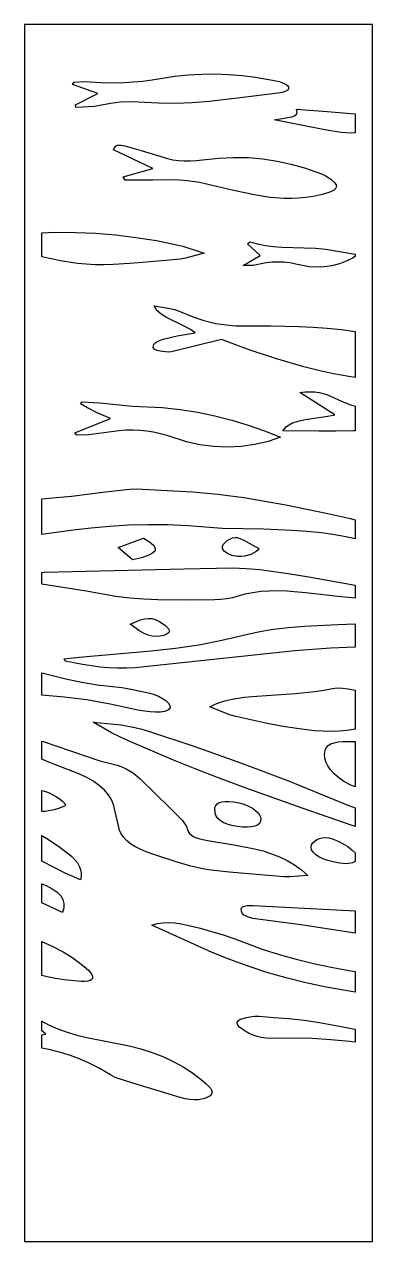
# Model space of a CAD drawing. Extents: x 0 to 400, y 0 to 1400.
import ezdxf

# ---------------------------------------------------------------- set-up
doc = ezdxf.new("R2010")
doc.units = 0
doc.layers.add('CUT', color=1, linetype='Continuous')
doc.layers.add('OUTLINE', color=7, linetype='Continuous')

msp = doc.modelspace()

# ---------------------------------------------------------------- linework, layer by layer
at = {"layer": 'CUT'}
for points in [[(122.48, 1311.07), (110.52, 1310.51), (98.76, 1308.92), (80.6, 1305.33), (59.26, 1304.36), (58.55, 1307.47), (84.51, 1320.5), (55.36, 1330.96), (57.04, 1333.68), (69.01, 1334.25), (93.77, 1332.89), (114.75, 1333.09), (135.93, 1334.75), (146.64, 1336.15), (172.82, 1340.33), (188.22, 1341.95), (203.67, 1342.81), (219.14, 1342.95), (234.63, 1342.38), (250.11, 1341.13), (265.59, 1339.22), (285.07, 1335.92), (292.88, 1334.09), (299.98, 1331.25), (302.33, 1329.48), (303.45, 1327.69), (303.36, 1325.94), (302.06, 1324.31), (299.57, 1322.87), (295.91, 1321.7), (291.09, 1320.86), (251.36, 1315.77), (212.23, 1311.28), (192.8, 1309.77), (173.43, 1309), (154.08, 1309.17)], [(286.86, 1290.19), (307.02, 1293.45), (310.4, 1294.73), (312.61, 1296.54), (313.39, 1299.04), (312.48, 1302.42), (347.9, 1299.76), (380, 1296.96), (380, 1275.08), (375.55, 1274.85), (363.97, 1275.72), (345.02, 1278.77)], [(306.66, 1199.86), (298.45, 1199.89), (282.26, 1201.04), (266.4, 1203.48), (240.25, 1208.85), (201.33, 1217.93), (187.4, 1220.06), (173.09, 1221.13), (147.58, 1220.75), (115.78, 1220.74), (113.56, 1224.45), (147.49, 1234.35), (102.34, 1255.82), (103.07, 1257.7), (105.43, 1260.21), (107.01, 1260.88), (110.88, 1261.21), (115.54, 1260.34), (134.24, 1255.1), (164.47, 1245.53), (170.68, 1244.26), (177.06, 1243.4), (183.66, 1242.96), (190.53, 1242.95), (197.73, 1243.39), (223.01, 1246.28), (240.34, 1247.05), (257.3, 1246.68), (273.91, 1245.23), (290.18, 1242.75), (306.11, 1239.32), (321.72, 1235), (341.37, 1228.13), (345.3, 1226.17), (352.01, 1221.96), (356.36, 1218.16), (358.32, 1214.74), (357.87, 1211.66), (354.98, 1208.91), (349.66, 1206.43), (341.9, 1204.21), (331.71, 1202.19), (323.29, 1200.99), (314.94, 1200.22)], [(58.54, 1160.72), (81.69, 1159.71), (104.91, 1157.78), (128.2, 1154.95), (151.58, 1151.22), (175.04, 1146.61), (181.95, 1144.85), (206.62, 1136.74), (185.13, 1130.97), (179.22, 1130.02), (140.43, 1126.45), (121.19, 1124.97), (102.05, 1123.77), (91.56, 1123.44), (81.23, 1123.57), (71.04, 1124.12), (61, 1125.05), (41.37, 1127.94), (20, 1132.48), (20, 1160.25), (35.47, 1160.82)], [(311.8, 1124.32), (304.74, 1125.56), (297.85, 1126.31), (291.1, 1126.57), (284.43, 1126.36), (277.82, 1125.68), (262.67, 1122.64), (251.23, 1122.5), (270.72, 1134.09), (256.28, 1147.7), (258.86, 1149.8), (267.79, 1147.42), (276.93, 1145.74), (286.25, 1144.62), (295.71, 1143.91), (334.38, 1142.44), (346.39, 1141.25), (380, 1135.53), (380, 1133.19), (376.84, 1130.99), (369.77, 1127.47), (361.79, 1124.6), (353.22, 1122.46), (344.37, 1121.12), (335.53, 1120.64), (327.01, 1121.11)], [(355.04, 998.18), (337.86, 1001.99), (321.08, 1006.21), (288.54, 1015.66), (257.12, 1026.17), (226.55, 1037.36), (169.06, 1023.4), (165.22, 1023.15), (156.11, 1024.06), (152.02, 1025.07), (149.23, 1026.41), (148.12, 1028.23), (148.23, 1030.5), (149.36, 1032.76), (151.3, 1034.55), (155.09, 1036.43), (159.58, 1038.02), (175.65, 1041.89), (196.01, 1045.32), (190.78, 1049.21), (184.43, 1052.69), (163.39, 1062.67), (157.26, 1066.54), (152.31, 1071.03), (149.01, 1076.35), (167.59, 1073.14), (172.4, 1071.94), (177.73, 1070.12), (192.88, 1063.83), (206.07, 1059.26), (220.1, 1055.91), (235.1, 1053.86), (243, 1053.35), (283, 1053.13), (315.25, 1052.46), (331.52, 1051.7), (347.88, 1050.53), (364.32, 1048.88), (380, 1046.77), (380, 993.67), (372.65, 994.83)], [(322.69, 977.23), (328.46, 977.47), (333.77, 977.24), (338.65, 976.6), (347.24, 974.35), (364.32, 966.55), (374.77, 962.48), (380, 960.79), (380, 932.57), (377.9, 932.6), (358.22, 932.24), (338.28, 932.27), (296.93, 932.64), (301.25, 937.67), (307.23, 941.27), (314.49, 943.76), (322.65, 945.48), (348.6, 949.2), (356.41, 951.06), (316.45, 976.48)], [(201.57, 916.37), (186.29, 919.7), (163.96, 927.04), (156.21, 929.24), (148.42, 930.98), (140.58, 932.24), (132.66, 933.02), (124.66, 933.3), (116.57, 933.1), (108.36, 932.39), (74.22, 928.07), (60.35, 927.58), (57.94, 930.17), (98.78, 946.58), (83.56, 953.08), (71.64, 959.34), (64.59, 963.62), (66.49, 965.98), (86.58, 964.82), (124.3, 960.87), (158.2, 959.19), (178.92, 957.09), (199.12, 953.98), (218.86, 949.91), (238.18, 944.94), (257.15, 939.13), (275.82, 932.54), (294.26, 925.25), (279.89, 920.28), (264.76, 916.72), (249.12, 914.56), (233.22, 913.79), (217.29, 914.4)], [(164.51, 824.24), (141.72, 824.43), (119.53, 823.86), (97.91, 822.59), (76.81, 820.69), (56.19, 818.21), (20, 813.13), (20, 854.41), (53.98, 857.45), (93.08, 862.24), (120.89, 865.28), (128.33, 865.69), (135.83, 865.58), (193, 862.24), (222.21, 859.68), (237, 857.93), (251.92, 855.76), (300.13, 847.36), (348.44, 837.47), (372.64, 831.89), (380, 830.06), (380, 808.27), (367.26, 811.07), (354.31, 813.3), (341.17, 815.04), (324.35, 816.61), (307.61, 817.71), (274.5, 819.25), (227.51, 820.31), (187.96, 823.23)], [(148.24, 801.11), (150.37, 797.68), (150.08, 794.56), (147.35, 791.7), (142.15, 789.04), (134.48, 786.51), (124.36, 784.05), (107.8, 798.34), (136.82, 809.17), (143.71, 804.92)], [(245.08, 788.04), (238.39, 789.25), (233.24, 791.3), (229.62, 794.05), (227.52, 797.36), (227.44, 799.44), (228.51, 801.73), (233.05, 806.22), (239.07, 809.39), (241.99, 810.02), (244.5, 809.76), (251.12, 807.07), (269.21, 797.32), (268.03, 795.34), (266.02, 793.47), (260.09, 790.3), (252.7, 788.32), (248.84, 787.93)], [(363.88, 741.78), (322.92, 746.23), (301.42, 748.02), (291.13, 748.34), (281.17, 748.2), (271.55, 747.56), (262.29, 746.36), (253.4, 744.54), (239, 740.4), (232.39, 739.18), (225.36, 738.41), (218.22, 738.09), (185.61, 737.73), (153.31, 738.08), (137.2, 738.84), (121.08, 740.14), (104.93, 742.11), (70.8, 748.12), (20, 756.29), (20, 769.76), (22.97, 770.05), (183.05, 773.92), (239.4, 774.77), (254.72, 774.36), (270.6, 772.97), (302.82, 768.58), (326.71, 764.72), (380, 755.1), (380, 740.23)], [(121.58, 710.22), (133.21, 715.07), (137.96, 716.33), (142.25, 716.8), (146.28, 716.5), (150.24, 715.43), (154.34, 713.61), (162.01, 708.73), (165.88, 704.6), (166.49, 702.78), (166.21, 701.13), (165.04, 699.66), (162.99, 698.37), (160.05, 697.29), (155.6, 696.31), (151.22, 696.01), (146.82, 696.42), (142.32, 697.58), (137.63, 699.51), (132.66, 702.24)], [(145.76, 679.55), (173.48, 682.5), (200.53, 686.49), (226.87, 691.57), (268.65, 701.5), (285.66, 704.33), (303.4, 706.41), (321.76, 707.91), (359.94, 709.75), (380, 710.4), (380, 683.89), (351.51, 682.64), (310.77, 679.4), (127.32, 660.11), (117.28, 659.42), (107.21, 659.37), (97.13, 659.88), (87.05, 660.84), (66.92, 663.77), (46.91, 667.44), (45.54, 670.12), (62.96, 672.16)], [(160.89, 609.63), (156.3, 609.02), (150.56, 608.91), (144.52, 609.24), (132.11, 610.94), (98.63, 618.34), (71.81, 622.95), (45.63, 626.24), (20, 628.36), (20, 654.1), (49.1, 647.06), (66.12, 643.33), (83.47, 640.3), (111.88, 637.22), (122.61, 635.46), (144.1, 630.83), (149.2, 629.3), (154.2, 627.21), (158.71, 624.76), (162.33, 622.19), (165.37, 619.2), (167.05, 616.52), (167.42, 614.19), (166.49, 612.24), (164.3, 610.71)], [(218.99, 618.04), (225.31, 620.46), (231.84, 622.41), (238.56, 623.98), (252.55, 626.16), (267.12, 627.48), (311.47, 630.3), (333.29, 632.55), (343.86, 634.21), (354.1, 636.35), (359.14, 636.9), (365.35, 636.67), (371.95, 635.85), (378.12, 634.62), (380, 634.16), (380, 589.42), (370.81, 587.98), (361.73, 587.18), (352.34, 586.88), (342.7, 587.05), (332.88, 587.66), (312.94, 590.03), (295.12, 593), (277.46, 596.37), (242.81, 603.88), (235.52, 606), (212.9, 615.12)], [(122.95, 574.41), (111.3, 579.67), (100.13, 585.27), (78.83, 597.37), (95.03, 596.06), (111.05, 594.2), (126.94, 591.35), (134.84, 589.43), (142.74, 587.11), (195.96, 569.45), (249.58, 550.44), (303.42, 529.89), (369.48, 502.74), (380, 498.99), (380, 477.41), (376.51, 478.68), (319.12, 498.44), (253.58, 521.91), (221.92, 533.75), (196.35, 543.73), (171.4, 553.91)], [(132.75, 532.78), (167.12, 499.04), (181.47, 484.34), (186.2, 477.6), (188.16, 471.61), (189.68, 469.28), (191.83, 467.33), (194.56, 465.7), (197.83, 464.35), (201.6, 463.23), (210.47, 461.48), (242.86, 456.16), (264.21, 451.94), (274.28, 449.3), (283.95, 446.19), (293.2, 442.54), (302.02, 438.29), (310.38, 433.35), (318.28, 427.68), (325.68, 421.19), (304.89, 419.58), (298.46, 419.71), (235.37, 425.09), (214.62, 427.24), (206.93, 428.36), (191.31, 431.88), (174.46, 436.71), (147.41, 445.62), (139.8, 448.32), (132.98, 451.23), (126.94, 454.36), (121.72, 457.71), (117.33, 461.28), (113.79, 465.08), (111.12, 469.1), (109.33, 473.35), (102.65, 501.29), (100.34, 507.67), (96.79, 513.7), (92, 519.4), (85.98, 524.78), (78.74, 529.83), (70.27, 534.55), (60.6, 538.97), (38.76, 547.07), (28.07, 551.37), (20, 555.02), (20, 575.65), (21.62, 575.23), (86.8, 552.84), (106.64, 548.01), (111.98, 546.11), (116.88, 543.94), (125.51, 538.81)], [(345.04, 556.14), (344.75, 560.61), (345.36, 565.08), (346.66, 568.09), (348.91, 570.51), (352.05, 572.38), (355.98, 573.76), (360.61, 574.69), (365.85, 575.22), (377.83, 575.26), (380, 575.15), (380, 523.03), (375.82, 524.56), (366.96, 529.4), (360.75, 533.82), (355.6, 538.27), (351.49, 542.72), (348.38, 547.19), (346.23, 551.66)], [(46.09, 500.83), (39.1, 498.03), (34.18, 496.72), (23.82, 494.85), (20, 494.56), (20, 519.03), (23.07, 518.27), (27.59, 516.55), (36.88, 511.73), (40.99, 509.02), (44.3, 506.37), (46.49, 504), (47.2, 502.1)], [(261.98, 498.4), (265.83, 495.63), (268.79, 492.64), (270.73, 489.5), (271.54, 486.29), (271.23, 483.41), (269.96, 481.02), (267.77, 479.13), (264.7, 477.75), (260.78, 476.89), (256.05, 476.57), (250.57, 476.79), (244.36, 477.57), (238.13, 478.78), (232.83, 480.27), (228.42, 482.06), (224.87, 484.17), (222.15, 486.63), (220.21, 489.46), (219.03, 492.68), (218.82, 499.22), (219.75, 501.62), (221.37, 503.53), (223.69, 504.94), (226.71, 505.87), (230.46, 506.32), (234.93, 506.28), (240.15, 505.77), (246.33, 504.63), (252.11, 502.98), (257.37, 500.88)], [(46.81, 423.61), (20, 437.66), (20, 467.28), (27.77, 462.4), (39.39, 454.44), (50.38, 446.27), (54.51, 442.79), (58, 439.23), (60.83, 435.57), (62.98, 431.83), (64.44, 428), (65.18, 424.08), (65.19, 420.07), (64.44, 415.99)], [(354.8, 462.92), (360.38, 460.65), (366.04, 457.69), (371.46, 454.29), (376.26, 450.68), (380, 447.22), (380, 437.04), (376.92, 435.62), (370.08, 434.7), (362.03, 435.25), (354.8, 436.66), (348.37, 438.4), (342.77, 440.43), (338.08, 442.71), (334.34, 445.21), (331.62, 447.89), (329.97, 450.72), (329.45, 453.66), (329.95, 456.25), (331.25, 458.6), (335.8, 462.33), (338.83, 463.59), (342.23, 464.38), (345.88, 464.63), (349.67, 464.29)], [(32.08, 405.78), (37.65, 401.88), (41.7, 397.79), (44.28, 393.47), (45.45, 388.88), (45.28, 383.97), (43.81, 378.7), (20, 389.7), (20, 411.59), (24.94, 409.54)], [(262.63, 386.44), (380, 380.51), (380, 354.71), (317.37, 364.27), (262.45, 371.79), (256.46, 373.42), (253.95, 374.57), (251.87, 376), (250.27, 377.76), (249.24, 379.9), (249.12, 383.3), (251.3, 385.43), (255.8, 386.43)], [(179.97, 365.56), (187.24, 364.15), (202.02, 360.39), (228.52, 352.68), (241.63, 348.4), (273.31, 336.44), (292.6, 330.18), (312.18, 324.71), (332.06, 319.91), (352.24, 315.63), (372.73, 311.76), (380, 310.53), (380, 286.83), (346.57, 292.62), (323.22, 297.59), (300.54, 303.28), (278.48, 309.67), (257, 316.72), (236.05, 324.4), (215.61, 332.69), (146.26, 364.1), (152.55, 365.83), (159.09, 366.75), (165.87, 366.95), (172.84, 366.52)], [(32.75, 339.5), (44.45, 333.3), (55.6, 326.33), (68.81, 316.49), (73.65, 312.15), (77.37, 307.35), (78.25, 305.06), (78.25, 303.1), (77.37, 301.49), (75.61, 300.27), (73, 299.45), (69.52, 299.07), (65.19, 299.14), (45.61, 300.98), (35.93, 302.46), (26.34, 304.4), (20, 306.05), (20, 345.11)], [(124.76, 182.36), (104.19, 188.96), (98.75, 191.73), (85.81, 199.45), (75.07, 204.94), (64.08, 209.76), (52.87, 213.93), (41.44, 217.48), (29.82, 220.46), (20, 222.48), (20, 237.95), (24.65, 238.51), (21.63, 241.21), (20, 242.27), (20, 253.57), (27.85, 249.36), (38.44, 244.71), (49.26, 240.83), (60.3, 237.58), (71.55, 234.83), (120.2, 225.4), (133.65, 221.88), (146.6, 217.66), (159.03, 212.76), (170.91, 207.18), (182.22, 200.92), (192.95, 194), (203.08, 186.42), (208.96, 181.53), (213.67, 176.6), (215.09, 174.22), (215.62, 171.94), (215.07, 169.8), (213.22, 167.85), (207.24, 164.72), (203.63, 163.71), (199.6, 163.12), (195.13, 162.99), (190.21, 163.37), (184.83, 164.3), (178.98, 165.82)], [(244.42, 250.72), (244.46, 252.4), (245.47, 253.93), (247.46, 255.31), (254.61, 257.77), (259.27, 258.73), (264.32, 259.26), (269.63, 259.2), (286.57, 257.97), (303.75, 256.59), (321.19, 254.76), (338.87, 252.17), (372, 246.02), (380, 244.43), (380, 229.41), (373.28, 230.27), (351.86, 232.29), (330.94, 233.52), (310.5, 234), (281.26, 233.82), (271.96, 234.88), (267.31, 235.95), (262.68, 237.47), (258.07, 239.5), (253.48, 242.09), (247.14, 246.81), (245.31, 248.86)]]:
    msp.add_lwpolyline(points, close=True, dxfattribs=at)
at = {"layer": 'OUTLINE'}
msp.add_lwpolyline([(0, 0), (400, 0), (400, 1400), (0, 1400)], close=True, dxfattribs=at)

doc.saveas('drawing.dxf')
